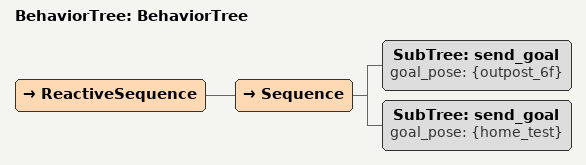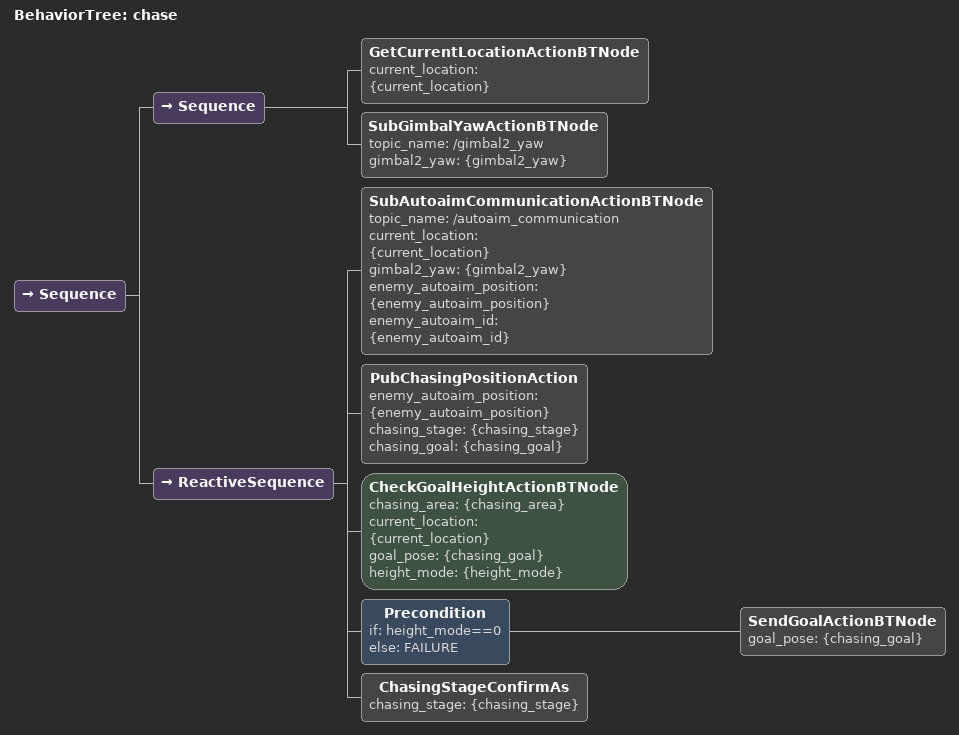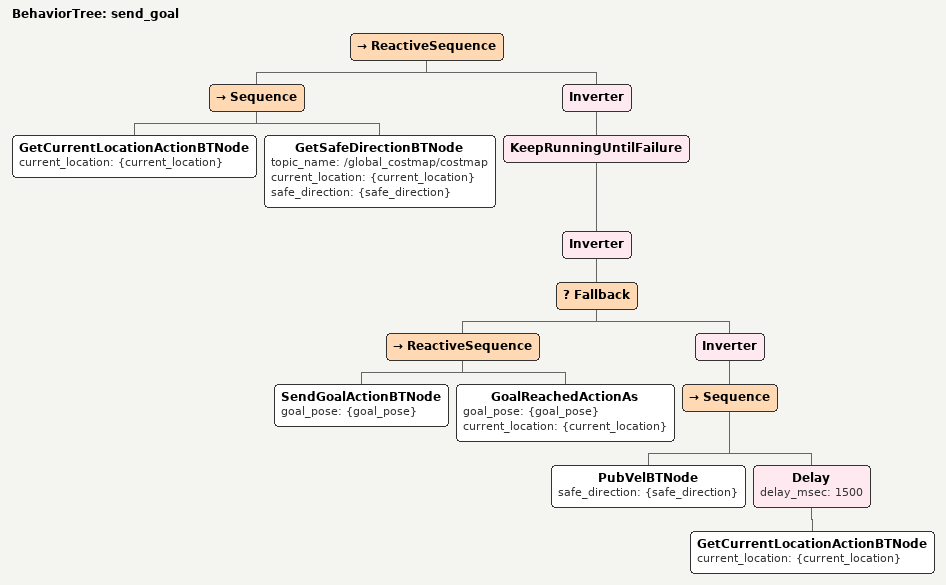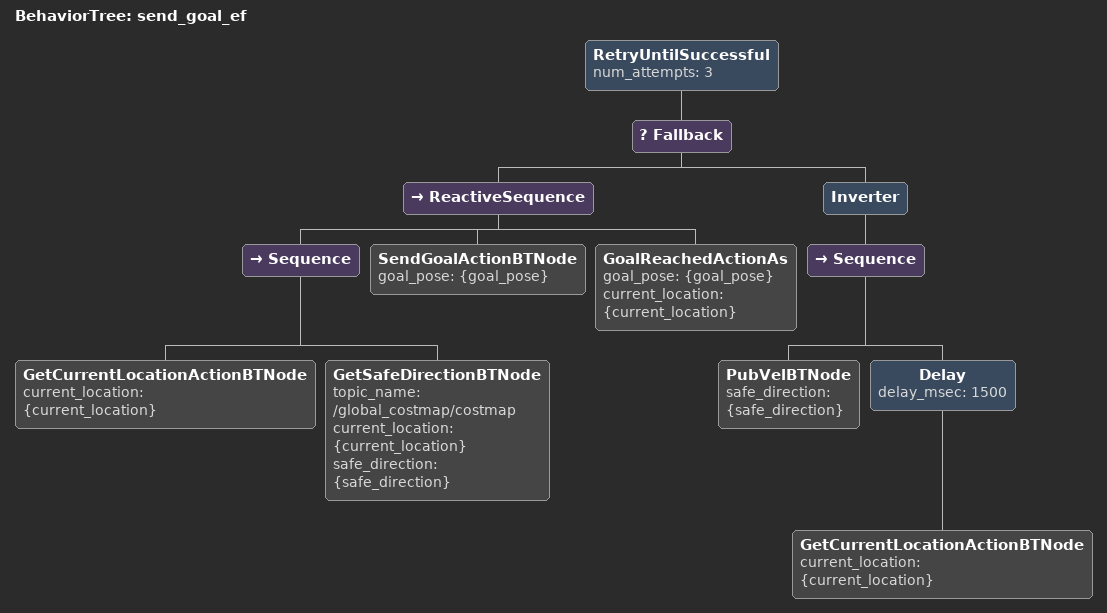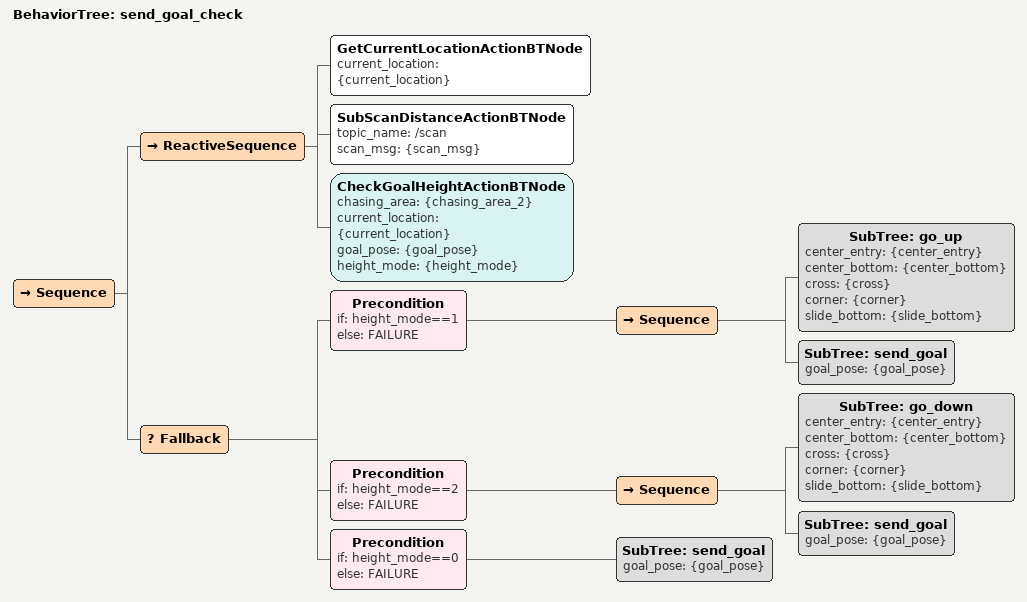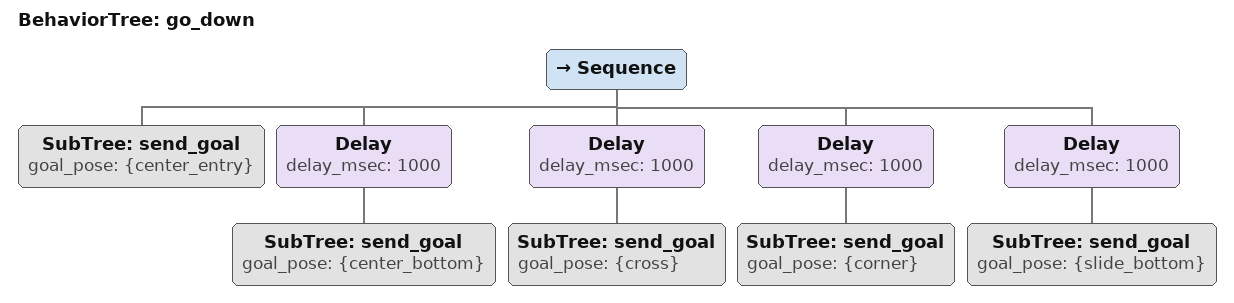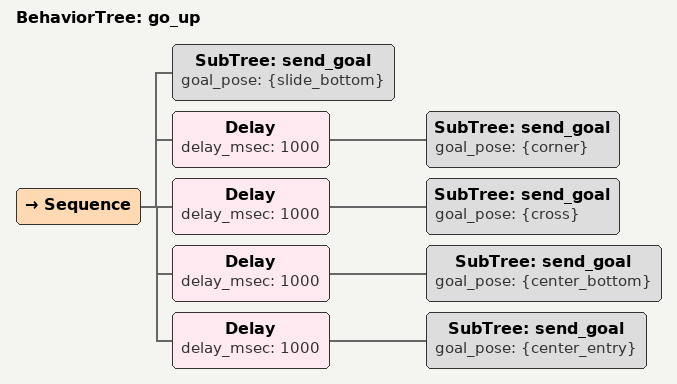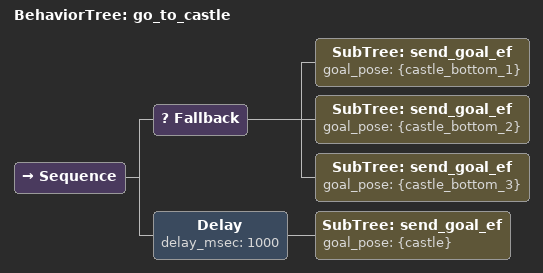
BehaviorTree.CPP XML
<?xml version="1.0" encoding="UTF-8"?>
<root BTCPP_format="4"
      main_tree_to_execute="BehaviorTree">
  <BehaviorTree ID="BehaviorTree">
    <ReactiveSequence>

                    <Sequence>
                        <SubTree ID="send_goal" goal_pose="{outpost_6f}"/>
                        <SubTree ID="send_goal" goal_pose="{home_test}"/>
                    </Sequence>

    </ReactiveSequence>
  </BehaviorTree>

<BehaviorTree ID="chase">
        <Sequence>
            <Sequence>
                <GetCurrentLocationActionBTNode current_location="{current_location}" />
                <SubGimbalYawActionBTNode topic_name="/gimbal2_yaw"
                gimbal2_yaw="{gimbal2_yaw}" />

            </Sequence>
            <ReactiveSequence>
                    <SubAutoaimCommunicationActionBTNode topic_name="/autoaim_communication"
                    current_location="{current_location}"
                    gimbal2_yaw="{gimbal2_yaw}"
                    enemy_autoaim_position="{enemy_autoaim_position}"
                    enemy_autoaim_id="{enemy_autoaim_id}" />
                    <PubChasingPositionAction enemy_autoaim_position="{enemy_autoaim_position}"
                                                chasing_stage="{chasing_stage}"
                                                chasing_goal="{chasing_goal}"/>
                    <CheckGoalHeightActionBTNode chasing_area="{chasing_area}"
                                                current_location="{current_location}"
                                                goal_pose="{chasing_goal}"
                                                height_mode="{height_mode}"/>
                    <Precondition if="height_mode==0" else="FAILURE">
                        <SendGoalActionBTNode goal_pose="{chasing_goal}" />
                    </Precondition>
                    <ChasingStageConfirmAs chasing_stage="{chasing_stage}"/>
            </ReactiveSequence>
        </Sequence>
    </BehaviorTree>

    <BehaviorTree ID="send_goal">
        <ReactiveSequence>
            <Sequence>
                <GetCurrentLocationActionBTNode current_location="{current_location}" />
                <GetSafeDirectionBTNode topic_name="/global_costmap/costmap" current_location="{current_location}"
                                         safe_direction="{safe_direction}"/>
            </Sequence>
            <Inverter>
                <KeepRunningUntilFailure>
                    <Inverter>
                        <Fallback>
                            <ReactiveSequence>
                                <SendGoalActionBTNode goal_pose="{goal_pose}" />
                                <GoalReachedActionAs goal_pose="{goal_pose}"
                                    current_location="{current_location}"/>
                            </ReactiveSequence>
                            <Inverter>
                                <Sequence>
                                    <PubVelBTNode safe_direction="{safe_direction}"/>
                                    <Delay delay_msec="1500">
                                        <GetCurrentLocationActionBTNode current_location="{current_location}" />
                                    </Delay>
                                </Sequence>
                            </Inverter>
                        </Fallback>
                    </Inverter>
                </KeepRunningUntilFailure>
            </Inverter>
        </ReactiveSequence>
    </BehaviorTree>

    <BehaviorTree ID="send_goal_ef">
                <RetryUntilSuccessful num_attempts="3">
                        <Fallback>
                            <ReactiveSequence>
                                <Sequence>
                                    <GetCurrentLocationActionBTNode current_location="{current_location}" />
                                    <GetSafeDirectionBTNode topic_name="/global_costmap/costmap" current_location="{current_location}"
                                                             safe_direction="{safe_direction}"/>
                                </Sequence>
                                <SendGoalActionBTNode goal_pose="{goal_pose}" />
                                <GoalReachedActionAs goal_pose="{goal_pose}"
                                    current_location="{current_location}"/>
                            </ReactiveSequence>
                            <Inverter>
                                <Sequence>
                                    <PubVelBTNode safe_direction="{safe_direction}"/>
                                    <Delay delay_msec="1500">
                                        <GetCurrentLocationActionBTNode current_location="{current_location}" />
                                    </Delay>
                                </Sequence>
                            </Inverter>
                        </Fallback>
                </RetryUntilSuccessful>
    </BehaviorTree>

    <BehaviorTree ID="send_goal_check">
        <Sequence>
            <ReactiveSequence>
                <GetCurrentLocationActionBTNode current_location="{current_location}" />
                <SubScanDistanceActionBTNode topic_name="/scan"
                scan_msg="{scan_msg}"/>
                <CheckGoalHeightActionBTNode chasing_area="{chasing_area_2}"
                                            current_location="{current_location}"
                                            goal_pose="{goal_pose}"
                                            height_mode="{height_mode}"/>
            </ReactiveSequence>
            <Fallback>
                <Precondition if="height_mode==1" else="FAILURE">
                <Sequence>
                    <SubTree ID="go_up" center_entry="{center_entry}" center_bottom="{center_bottom}" cross="{cross}"
                    corner="{corner}" slide_bottom="{slide_bottom}"/>
                    <SubTree ID="send_goal" goal_pose="{goal_pose}"/>
                </Sequence>
                </Precondition>

                <Precondition if="height_mode==2" else="FAILURE">
                <Sequence>
                    <SubTree ID="go_down" center_entry="{center_entry}" center_bottom="{center_bottom}" cross="{cross}"
                    corner="{corner}" slide_bottom="{slide_bottom}"/>
                    <SubTree ID="send_goal" goal_pose="{goal_pose}"/>
                </Sequence>
                </Precondition>

                <Precondition if="height_mode==0" else="FAILURE">
                    <SubTree ID="send_goal" goal_pose="{goal_pose}"/>
                </Precondition>
            </Fallback>
        </Sequence>
    </BehaviorTree>

        <BehaviorTree ID="go_down">
            <Sequence>
                <SubTree ID="send_goal" goal_pose="{center_entry}"/>
                <Delay delay_msec="1000">
                    <SubTree ID="send_goal" goal_pose="{center_bottom}"/>
                </Delay>
                <Delay delay_msec="1000">
                    <SubTree ID="send_goal" goal_pose="{cross}"/>
                </Delay>
                <Delay delay_msec="1000">
                    <SubTree ID="send_goal" goal_pose="{corner}"/>
                </Delay>
                <Delay delay_msec="1000">
                    <SubTree ID="send_goal" goal_pose="{slide_bottom}"/>
                </Delay>
            </Sequence>
        </BehaviorTree>

        <BehaviorTree ID="go_up">
            <Sequence>
                <SubTree ID="send_goal" goal_pose="{slide_bottom}"/>
                <Delay delay_msec="1000">
                    <SubTree ID="send_goal" goal_pose="{corner}"/>
                </Delay>
                <Delay delay_msec="1000">
                    <SubTree ID="send_goal" goal_pose="{cross}"/>
                </Delay>
                <Delay delay_msec="1000">
                    <SubTree ID="send_goal" goal_pose="{center_bottom}"/>
                </Delay>
                <Delay delay_msec="1000">
                    <SubTree ID="send_goal" goal_pose="{center_entry}"/>
                </Delay>
            </Sequence>
        </BehaviorTree>

        <BehaviorTree ID="go_to_castle">
            <Sequence>
                <Fallback>
                    <SubTree ID="send_goal_ef" goal_pose="{castle_bottom_1}"/>
                    <SubTree ID="send_goal_ef" goal_pose="{castle_bottom_2}"/>
                    <SubTree ID="send_goal_ef" goal_pose="{castle_bottom_3}"/>
                </Fallback>
                <Delay delay_msec="1000">
                    <SubTree ID="send_goal_ef" goal_pose="{castle}"/>
                </Delay>
            </Sequence>
        </BehaviorTree>
</root>
